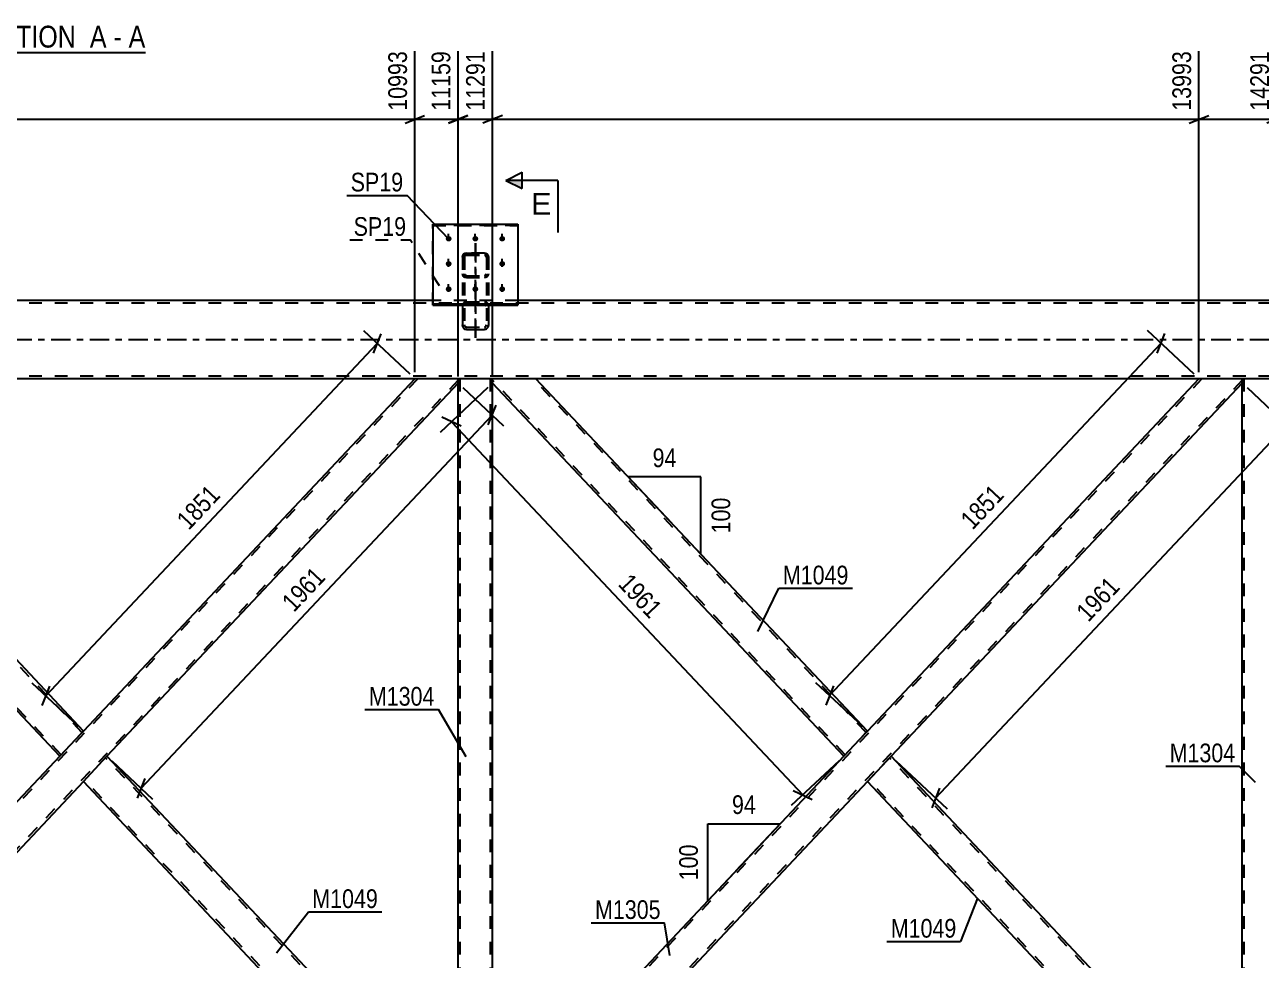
# Model space of a CAD drawing. Header units: millimetres. Extents: x -54 to 787, y -426 to 168.
# Drawn here: x 330.6 to 519.8, y -95 to 48.2 of the extents above; entities that cross this region are included whole.
import ezdxf

# ---------------------------------------------------------------- set-up
doc = ezdxf.new("R2010")
doc.units = ezdxf.units.MM
doc.linetypes.add('DXK_LINE_DOT2', pattern=[3.9198, 1.9599, -1.9599])
doc.linetypes.add('DXK_LINE_DOT3', pattern=[5.9187, 2.979, -0.9799, 0.9799, -0.9799])
doc.styles.add('Arial', font='ARIAL.TTF', dxfattribs={"height": 0.2})
doc.styles.add('Arial Narrow', font='ARIALN.TTF', dxfattribs={"height": 0.2})

# ---------------------------------------------------------------- blocks, each defined once
blk = doc.blocks.new('Unknown-761549023-12 - 3147')
at = {"color": 6, "linetype": 'Continuous'}
blk.add_line((321.38, 43.97), (349.03, 43.97), dxfattribs=at)
at = {"color": 0, "linetype": 'Continuous'}
for points in [[(339.49, 44.72), (339.49, 48.22), (321.38, 48.22), (321.38, 44.72)], [(343.09, 44.72), (343.09, 48.22), (340.54, 48.22), (340.54, 44.72)], [(345.42, 44.72), (345.42, 48.22), (344.14, 48.22), (344.14, 44.72)], [(349.03, 44.72), (349.03, 48.22), (346.47, 48.22), (346.47, 44.72)]]:
    blk.add_wipeout(points, dxfattribs=at)
at = {"color": 7, "linetype": 'Continuous', "style": 'Arial Narrow'}
for s, p in [('SECTION ', (321.38, 44.72)), ('A', (340.54, 44.72)), ('A', (346.47, 44.72)), ('-', (344.14, 44.72))]:
    blk.add_text(s, height=3.34, dxfattribs=at).set_placement(p)
blk = doc.blocks.new('Part-761549023-3673 - 3598')
at = {"color": 7, "linetype": 'DXK_LINE_DOT2'}
for p, q in [((522.18, -6), (516.9, -6)), ((516.9, -6.66), (516.9, -6)), ((517.22, -121.6), (517.22, -6)), ((521.86, -121.6), (521.86, -6)), ((522.18, -6.66), (522.18, -6)), ((516.9, -121.6), (516.9, -120.94)), ((522.18, -121.6), (522.18, -120.94)), ((516.9, -121.6), (522.18, -121.6))]:
    blk.add_line(p, q, dxfattribs=at)
at = {"color": 2, "linetype": 'Continuous'}
for p, q in [((516.9, -120.94), (516.9, -6.66)), ((522.18, -120.94), (522.18, -6.66))]:
    blk.add_line(p, q, dxfattribs=at)
blk = doc.blocks.new('Part-761549023-3743 - 3598')
at = {"color": 2, "linetype": 'Continuous'}
for p, q in [((339.54, -67.65), (343.16, -63.8)), ((343.16, -63.8), (396.16, -120.15)), ((390.27, -121.6), (339.54, -67.65))]:
    blk.add_line(p, q, dxfattribs=at)
at = {"color": 7, "linetype": 'DXK_LINE_DOT2'}
for p, q in [((396.9, -121.41), (342.94, -64.03)), ((339.76, -67.42), (339.78, -67.4)), ((390.71, -121.6), (339.76, -67.42)), ((396.16, -120.15), (396.9, -120.94)), ((396.9, -120.94), (396.9, -121.6)), ((396.9, -121.6), (390.27, -121.6))]:
    blk.add_line(p, q, dxfattribs=at)
blk = doc.blocks.new('Part-761549023-3772 - 3598')
at = {"color": 2, "linetype": 'Continuous'}
for p, q in [((393.05, 17.7), (406.05, 17.7)), ((393.05, 17.7), (393.05, 5.26)), ((406.05, 17.7), (406.05, 5.26)), ((393.05, 5.48), (406.05, 5.48)), ((393.05, 5.26), (406.05, 5.26))]:
    blk.add_line(p, q, dxfattribs=at)
at = {"color": 7, "linetype": 'DXK_LINE_DOT2'}
blk.add_line((393.05, 17.48), (406.05, 17.48), dxfattribs=at)
blk = doc.blocks.new('Part-761549023-3708 - 3598')
at = {"color": 2, "linetype": 'Continuous'}
for p, q in [((402.18, -6.66), (402.18, -6)), ((455.92, -63.8), (402.18, -6.66)), ((459.54, -59.95), (408.81, -6)), ((459.1, -60.41), (455.92, -63.8)), ((459.41, -60.08), (459.1, -60.41)), ((459.54, -59.95), (459.41, -60.08))]:
    blk.add_line(p, q, dxfattribs=at)
at = {"color": 7, "linetype": 'DXK_LINE_DOT2'}
for p, q in [((408.81, -6), (402.18, -6)), ((456.14, -63.57), (402.18, -6.19)), ((459.32, -60.18), (408.37, -6)), ((459.27, -60.23), (459.1, -60.41)), ((459.41, -60.08), (459.32, -60.18)), ((456.14, -63.57), (456.15, -63.55))]:
    blk.add_line(p, q, dxfattribs=at)
blk = doc.blocks.new('Part-761549023-3723 - 3598')
at = {"color": 7, "linetype": 'DXK_LINE_DOT2'}
for p, q in [((390.71, -6), (282.18, -121.41)), ((396.9, -6.19), (288.37, -121.6)), ((396.9, -6), (390.27, -6)), ((339.54, -59.95), (335.92, -63.8)), ((343.16, -63.8), (339.54, -67.65)), ((288.81, -121.6), (282.18, -121.6))]:
    blk.add_line(p, q, dxfattribs=at)
at = {"color": 2, "linetype": 'Continuous'}
for p, q in [((390.27, -6), (339.54, -59.95)), ((396.9, -6.66), (343.16, -63.8)), ((396.9, -6.66), (396.9, -6)), ((335.92, -63.8), (282.18, -120.94)), ((339.54, -67.65), (288.81, -121.6)), ((282.18, -121.6), (282.18, -120.94))]:
    blk.add_line(p, q, dxfattribs=at)
blk = doc.blocks.new('Part-761549023-3738 - 3598')
at = {"color": 2, "linetype": 'Continuous'}
for p, q in [((463.16, -63.8), (459.54, -67.65)), ((516.9, -120.94), (463.16, -63.8)), ((510.27, -121.6), (459.54, -67.65)), ((516.9, -121.6), (516.9, -120.94))]:
    blk.add_line(p, q, dxfattribs=at)
at = {"color": 7, "linetype": 'DXK_LINE_DOT2'}
for p, q in [((516.9, -121.41), (462.94, -64.03)), ((459.76, -67.42), (459.78, -67.4)), ((510.71, -121.6), (459.76, -67.42)), ((516.9, -121.6), (510.27, -121.6))]:
    blk.add_line(p, q, dxfattribs=at)
blk = doc.blocks.new('Part-761549023-3713 - 3598')
at = {"color": 7, "linetype": 'DXK_LINE_DOT2'}
for p, q in [((510.71, -6), (402.18, -121.41)), ((516.9, -6.19), (408.37, -121.6)), ((516.9, -6), (510.27, -6)), ((459.54, -59.95), (455.92, -63.8)), ((463.16, -63.8), (459.54, -67.65)), ((402.92, -120.15), (402.18, -120.94)), ((402.18, -121.6), (402.18, -120.94)), ((408.81, -121.6), (402.18, -121.6))]:
    blk.add_line(p, q, dxfattribs=at)
at = {"color": 2, "linetype": 'Continuous'}
for p, q in [((510.27, -6), (459.54, -59.95)), ((516.9, -6.66), (463.16, -63.8)), ((516.9, -6.66), (516.9, -6)), ((455.92, -63.8), (402.92, -120.15)), ((459.54, -67.65), (408.81, -121.6))]:
    blk.add_line(p, q, dxfattribs=at)
blk = doc.blocks.new('Part-761549023-3718 - 3598')
at = {"color": 2, "linetype": 'Continuous'}
for p, q in [((282.18, -6.66), (282.18, -6)), ((335.92, -63.8), (282.18, -6.66)), ((339.54, -59.95), (288.81, -6)), ((339.1, -60.41), (335.92, -63.8)), ((339.54, -59.95), (339.1, -60.41))]:
    blk.add_line(p, q, dxfattribs=at)
at = {"color": 7, "linetype": 'DXK_LINE_DOT2'}
for p, q in [((288.81, -6), (282.18, -6)), ((336.14, -63.57), (282.18, -6.19)), ((339.32, -60.18), (288.37, -6)), ((339.51, -59.98), (339.1, -60.41)), ((336.14, -63.57), (336.15, -63.55))]:
    blk.add_line(p, q, dxfattribs=at)
blk = doc.blocks.new('Part-761549023-3774 - 3598')
at = {"color": 7, "linetype": 'DXK_LINE_DOT2'}
for p, q in [((397.94, 13.21), (398.19, 13.25)), ((400.91, 13.25), (398.19, 13.25)), ((400.91, 13.25), (401.15, 13.21)), ((397.55, 12.65), (397.6, 12.88)), ((397.55, 12.65), (397.55, 2.24)), ((397.6, 12.88), (397.74, 13.07)), ((397.74, 13.07), (397.94, 13.21)), ((397.89, 12.76), (397.87, 12.65)), ((397.87, 12.65), (397.87, 2.24)), ((397.96, 12.86), (397.89, 12.76)), ((398.07, 12.93), (397.96, 12.86)), ((398.19, 12.95), (398.07, 12.93)), ((398.19, 12.95), (400.91, 12.95)), ((401.03, 12.93), (400.91, 12.95)), ((401.14, 12.86), (401.03, 12.93)), ((401.21, 12.76), (401.14, 12.86)), ((401.15, 13.21), (401.36, 13.07)), ((401.23, 12.65), (401.21, 12.76)), ((401.23, 12.65), (401.23, 2.24)), ((401.36, 13.07), (401.5, 12.88)), ((401.5, 12.88), (401.55, 12.65)), ((401.55, 12.65), (401.55, 2.24)), ((397.6, 9.86), (397.55, 10.09)), ((397.74, 9.67), (397.6, 9.86)), ((397.94, 9.54), (397.74, 9.67)), ((397.87, 10.09), (397.89, 9.98)), ((397.89, 9.98), (397.96, 9.88)), ((398.19, 9.49), (397.94, 9.54)), ((397.96, 9.88), (398.07, 9.82)), ((398.07, 9.82), (398.19, 9.79)), ((398.19, 9.79), (400.91, 9.79)), ((398.19, 9.49), (400.91, 9.49)), ((400.91, 9.79), (401.03, 9.82)), ((401.15, 9.54), (400.91, 9.49)), ((401.03, 9.82), (401.14, 9.88)), ((401.14, 9.88), (401.21, 9.98)), ((401.36, 9.67), (401.15, 9.54)), ((401.21, 9.98), (401.23, 10.09)), ((401.5, 9.86), (401.36, 9.67)), ((401.55, 10.09), (401.5, 9.86)), ((398.19, 5.81), (397.94, 5.76)), ((398.19, 5.81), (400.91, 5.81)), ((401.15, 5.76), (400.91, 5.81)), ((397.6, 5.39), (397.55, 5.13)), ((397.87, 5.13), (397.89, 5.26)), ((398.07, 5.45), (398.19, 5.47)), ((398.19, 5.47), (400.91, 5.47)), ((400.91, 5.47), (401.03, 5.45)), ((401.21, 5.26), (401.23, 5.13)), ((401.55, 5.13), (401.5, 5.39)), ((397.55, 2.24), (397.6, 1.98)), ((397.89, 2.11), (397.87, 2.24)), ((398.19, 1.9), (398.07, 1.92)), ((398.19, 1.9), (400.91, 1.9)), ((401.03, 1.92), (400.91, 1.9)), ((401.23, 2.24), (401.21, 2.11)), ((401.5, 1.98), (401.55, 2.24)), ((397.94, 1.61), (398.19, 1.56)), ((398.19, 1.56), (400.91, 1.56)), ((400.91, 1.56), (401.15, 1.61))]:
    blk.add_line(p, q, dxfattribs=at)
at = {"color": 7, "linetype": 'DXK_LINE_DOT3'}
blk.add_line((399.55, 14.79), (399.55, 0.27), dxfattribs=at)
at = {"color": 7, "linetype": 'DXK_LINE_DOT2'}
for centre, radius, start, end in [((398.22, 5.16), 0.662, 114.32, 159.2417), ((400.88, 5.16), 0.662, 20.7583, 65.68), ((398.2, 5.15), 0.331, 114.32, 159.2417), ((400.9, 5.15), 0.331, 20.7583, 65.68), ((398.22, 2.21), 0.662, 200.7583, 245.68), ((398.2, 2.23), 0.331, 200.7583, 245.68), ((400.9, 2.23), 0.331, 294.32, 339.2417), ((400.88, 2.21), 0.662, 294.32, 339.2417)]:
    blk.add_arc(centre, radius, start, end, dxfattribs=at)
blk = doc.blocks.new('Part-761549023-3798 - 3598')
at = {"color": 7, "linetype": 'DXK_LINE_DOT2'}
for p, q in [((398.19, 13.25), (397.94, 13.2)), ((398.19, 13.25), (400.91, 13.25)), ((401.15, 13.2), (400.91, 13.25)), ((397.6, 12.88), (397.55, 12.65)), ((397.55, 12.65), (397.55, 5.26)), ((397.74, 13.07), (397.6, 12.88)), ((397.94, 13.2), (397.74, 13.07)), ((397.87, 12.65), (397.89, 12.76)), ((397.87, 12.65), (397.87, 2.24)), ((397.89, 12.76), (397.96, 12.86)), ((397.96, 12.86), (398.07, 12.93)), ((398.07, 12.93), (398.19, 12.95)), ((398.19, 12.95), (400.91, 12.95)), ((400.91, 12.95), (401.03, 12.93)), ((401.03, 12.93), (401.14, 12.86)), ((401.14, 12.86), (401.21, 12.76)), ((401.36, 13.07), (401.15, 13.2)), ((401.21, 12.76), (401.23, 12.65)), ((401.23, 12.65), (401.23, 2.24)), ((401.5, 12.88), (401.36, 13.07)), ((401.55, 12.65), (401.5, 12.88)), ((401.55, 12.65), (401.55, 5.26)), ((397.55, 10.09), (397.6, 9.86)), ((397.6, 9.86), (397.74, 9.67)), ((397.74, 9.67), (397.94, 9.54)), ((397.89, 9.98), (397.87, 10.09)), ((397.96, 9.88), (397.89, 9.98)), ((397.94, 9.54), (398.19, 9.49)), ((398.07, 9.82), (397.96, 9.88)), ((398.19, 9.79), (398.07, 9.82)), ((398.19, 9.79), (400.91, 9.79)), ((398.19, 9.49), (400.91, 9.49)), ((401.03, 9.82), (400.91, 9.79)), ((400.91, 9.49), (401.15, 9.54)), ((401.14, 9.88), (401.03, 9.82)), ((401.21, 9.98), (401.14, 9.88)), ((401.15, 9.54), (401.36, 9.67)), ((401.23, 10.09), (401.21, 9.98)), ((401.36, 9.67), (401.5, 9.86)), ((401.5, 9.86), (401.55, 10.09)), ((397.94, 5.76), (398.19, 5.81)), ((398.19, 5.81), (400.91, 5.81)), ((400.91, 5.81), (401.15, 5.76)), ((397.55, 5.13), (397.6, 5.39)), ((397.89, 5.26), (397.87, 5.13)), ((398.19, 5.47), (398.07, 5.45)), ((398.19, 5.47), (400.91, 5.47)), ((401.03, 5.45), (400.91, 5.47)), ((401.23, 5.13), (401.21, 5.26)), ((401.5, 5.39), (401.55, 5.13)), ((397.87, 2.24), (397.89, 2.11)), ((398.07, 1.92), (398.19, 1.9)), ((398.19, 1.9), (400.91, 1.9)), ((400.91, 1.9), (401.03, 1.92)), ((401.21, 2.11), (401.23, 2.24))]:
    blk.add_line(p, q, dxfattribs=at)
at = {"color": 7, "linetype": 'DXK_LINE_DOT3'}
blk.add_line((399.55, 0.27), (399.55, 14.79), dxfattribs=at)
at = {"color": 2, "linetype": 'Continuous'}
for p, q in [((397.55, 5.26), (397.55, 2.24)), ((401.55, 5.26), (401.55, 2.24)), ((397.6, 1.98), (397.55, 2.24)), ((401.55, 2.24), (401.5, 1.98)), ((398.19, 1.56), (397.94, 1.61)), ((398.19, 1.56), (400.91, 1.56)), ((401.15, 1.61), (400.91, 1.56))]:
    blk.add_line(p, q, dxfattribs=at)
at = {"color": 7, "linetype": 'DXK_LINE_DOT2'}
for centre, radius, start, end in [((398.22, 5.16), 0.662, 114.32, 159.2417), ((400.88, 5.16), 0.662, 20.7583, 65.68), ((398.2, 5.15), 0.331, 114.32, 159.2417), ((400.9, 5.15), 0.331, 20.7583, 65.68), ((398.2, 2.23), 0.331, 200.7583, 245.68), ((400.9, 2.23), 0.331, 294.32, 339.2417)]:
    blk.add_arc(centre, radius, start, end, dxfattribs=at)
at = {"color": 2, "linetype": 'Continuous'}
for centre, start, end in [((398.22, 2.21), 200.7583, 245.68), ((400.88, 2.21), 294.32, 339.2417)]:
    blk.add_arc(centre, 0.662, start, end, dxfattribs=at)
blk = doc.blocks.new('Part-761549023-3803 - 3598')
at = {"color": 7, "linetype": 'DXK_LINE_DOT2'}
for p, q in [((402.18, -6), (396.9, -6)), ((396.9, -6.66), (396.9, -6)), ((397.22, -121.6), (397.22, -6)), ((401.86, -121.6), (401.86, -6)), ((402.18, -6.66), (402.18, -6)), ((396.9, -121.6), (396.9, -120.15)), ((402.18, -121.6), (402.18, -120.15)), ((396.9, -121.6), (402.18, -121.6))]:
    blk.add_line(p, q, dxfattribs=at)
at = {"color": 2, "linetype": 'Continuous'}
for p, q in [((396.9, -120.15), (396.9, -6.66)), ((402.18, -120.15), (402.18, -6.66))]:
    blk.add_line(p, q, dxfattribs=at)
blk = doc.blocks.new('Part-761549023-3831 - 3598')
at = {"color": 7, "linetype": 'DXK_LINE_DOT2'}
for p, q in [((393.05, 5.26), (393.05, 17.7)), ((393.05, 17.7), (406.05, 17.7)), ((406.05, 17.48), (393.05, 17.48)), ((406.05, 17.7), (406.05, 5.26)), ((393.05, 5.48), (406.05, 5.48)), ((406.05, 5.26), (393.05, 5.26))]:
    blk.add_line(p, q, dxfattribs=at)
blk = doc.blocks.new('Part-761549023-3851 - 3598')
at = {"color": 2, "linetype": 'Continuous'}
for p, q in [((393.05, 6), (166.05, 6)), ((633.04, 6), (406.05, 6)), ((658.54, -6), (157.14, -6))]:
    blk.add_line(p, q, dxfattribs=at)
at = {"color": 7, "linetype": 'DXK_LINE_DOT2'}
for p, q in [((406.05, 6), (393.05, 6)), ((658.54, 5.6), (20.9, 5.6)), ((658.54, -5.6), (20.9, -5.6)), ((658.54, -6), (41.94, -6))]:
    blk.add_line(p, q, dxfattribs=at)
at = {"color": 7, "linetype": 'DXK_LINE_DOT3'}
blk.add_line((20.9, 0), (658.54, 0), dxfattribs=at)
blk = doc.blocks.new('Bolt-761549023-3934 - 3598')
at = {"linetype": 'Continuous'}
for points in [[(395.45, 15.03), (395.36, 15.04), (395.27, 15.07), (395.19, 15.11), (395.12, 15.17), (395.07, 15.24), (395.03, 15.32), (395.01, 15.4), (395.01, 15.49), (395.03, 15.57), (395.07, 15.65), (395.12, 15.72), (395.19, 15.78), (395.27, 15.82), (395.36, 15.85), (395.45, 15.86), (395.54, 15.85), (395.63, 15.82), (395.71, 15.78), (395.78, 15.72), (395.83, 15.65), (395.87, 15.57), (395.89, 15.49), (395.89, 15.4), (395.87, 15.32), (395.83, 15.24), (395.78, 15.17), (395.71, 15.11), (395.63, 15.07), (395.54, 15.04)], [(399.53, 15.03), (399.44, 15.04), (399.35, 15.07), (399.27, 15.11), (399.2, 15.17), (399.15, 15.24), (399.11, 15.32), (399.09, 15.4), (399.09, 15.49), (399.11, 15.57), (399.15, 15.65), (399.2, 15.72), (399.27, 15.78), (399.35, 15.82), (399.44, 15.85), (399.53, 15.86), (399.62, 15.85), (399.71, 15.82), (399.79, 15.78), (399.86, 15.72), (399.91, 15.65), (399.95, 15.57), (399.97, 15.49), (399.97, 15.4), (399.95, 15.32), (399.91, 15.24), (399.86, 15.17), (399.79, 15.11), (399.71, 15.07), (399.62, 15.04)], [(403.65, 15.03), (403.56, 15.04), (403.47, 15.07), (403.39, 15.11), (403.32, 15.17), (403.27, 15.24), (403.23, 15.32), (403.21, 15.4), (403.21, 15.49), (403.23, 15.57), (403.27, 15.65), (403.32, 15.72), (403.39, 15.78), (403.47, 15.82), (403.56, 15.85), (403.65, 15.86), (403.74, 15.85), (403.83, 15.82), (403.91, 15.78), (403.98, 15.72), (404.03, 15.65), (404.07, 15.57), (404.09, 15.49), (404.09, 15.4), (404.07, 15.32), (404.03, 15.24), (403.98, 15.17), (403.91, 15.11), (403.83, 15.07), (403.74, 15.04)], [(395.45, 11.2), (395.36, 11.2), (395.27, 11.23), (395.19, 11.27), (395.12, 11.33), (395.07, 11.4), (395.03, 11.48), (395.01, 11.57), (395.01, 11.65), (395.03, 11.74), (395.07, 11.82), (395.12, 11.89), (395.19, 11.94), (395.27, 11.99), (395.36, 12.01), (395.45, 12.02), (395.54, 12.01), (395.63, 11.99), (395.71, 11.94), (395.78, 11.89), (395.83, 11.82), (395.87, 11.74), (395.89, 11.65), (395.89, 11.57), (395.87, 11.48), (395.83, 11.4), (395.78, 11.33), (395.71, 11.27), (395.63, 11.23), (395.54, 11.2)], [(403.65, 11.2), (403.56, 11.2), (403.47, 11.23), (403.39, 11.27), (403.32, 11.33), (403.27, 11.4), (403.23, 11.48), (403.21, 11.57), (403.21, 11.65), (403.23, 11.74), (403.27, 11.82), (403.32, 11.89), (403.39, 11.94), (403.47, 11.99), (403.56, 12.01), (403.65, 12.02), (403.74, 12.01), (403.83, 11.99), (403.91, 11.94), (403.98, 11.89), (404.03, 11.82), (404.07, 11.74), (404.09, 11.65), (404.09, 11.57), (404.07, 11.48), (404.03, 11.4), (403.98, 11.33), (403.91, 11.27), (403.83, 11.23), (403.74, 11.2)], [(395.45, 7.32), (395.36, 7.33), (395.27, 7.36), (395.19, 7.4), (395.12, 7.46), (395.07, 7.53), (395.03, 7.61), (395.01, 7.69), (395.01, 7.78), (395.03, 7.87), (395.07, 7.94), (395.12, 8.01), (395.19, 8.07), (395.27, 8.12), (395.36, 8.14), (395.45, 8.15), (395.54, 8.14), (395.63, 8.12), (395.71, 8.07), (395.78, 8.01), (395.83, 7.94), (395.87, 7.87), (395.89, 7.78), (395.89, 7.69), (395.87, 7.61), (395.83, 7.53), (395.78, 7.46), (395.71, 7.4), (395.63, 7.36), (395.54, 7.33)], [(399.53, 7.32), (399.44, 7.33), (399.35, 7.36), (399.27, 7.4), (399.2, 7.46), (399.15, 7.53), (399.11, 7.61), (399.09, 7.69), (399.09, 7.78), (399.11, 7.87), (399.15, 7.94), (399.2, 8.01), (399.27, 8.07), (399.35, 8.12), (399.44, 8.14), (399.53, 8.15), (399.62, 8.14), (399.71, 8.12), (399.79, 8.07), (399.86, 8.01), (399.91, 7.94), (399.95, 7.87), (399.97, 7.78), (399.97, 7.69), (399.95, 7.61), (399.91, 7.53), (399.86, 7.46), (399.79, 7.4), (399.71, 7.36), (399.62, 7.33)], [(403.65, 7.32), (403.56, 7.33), (403.47, 7.36), (403.39, 7.4), (403.32, 7.46), (403.27, 7.53), (403.23, 7.61), (403.21, 7.69), (403.21, 7.78), (403.23, 7.87), (403.27, 7.94), (403.32, 8.01), (403.39, 8.07), (403.47, 8.12), (403.56, 8.14), (403.65, 8.15), (403.74, 8.14), (403.83, 8.12), (403.91, 8.07), (403.98, 8.01), (404.03, 7.94), (404.07, 7.87), (404.09, 7.78), (404.09, 7.69), (404.07, 7.61), (404.03, 7.53), (403.98, 7.46), (403.91, 7.4), (403.83, 7.36), (403.74, 7.33)]]:
    blk.add_hatch(color=1, dxfattribs=at).paths.add_polyline_path(points)
at = {"color": 1, "linetype": 'Continuous'}
for p, q in [((395.45, 15.05), (395.45, 16.18)), ((399.53, 15.05), (399.53, 16.18)), ((403.65, 15.05), (403.65, 16.18)), ((395.45, 11.21), (395.45, 12.35)), ((403.65, 11.21), (403.65, 12.35)), ((395.45, 7.34), (395.45, 8.48)), ((399.53, 7.34), (399.53, 8.48)), ((403.65, 7.34), (403.65, 8.48))]:
    blk.add_line(p, q, dxfattribs=at)
blk = doc.blocks.new('Bolt-761549023-3963 - 3598')
at = {"color": 1, "linetype": 'DXK_LINE_DOT2'}
for p, q in [((395.45, 15.05), (395.45, 16.18)), ((399.53, 15.05), (399.53, 16.18)), ((403.65, 15.05), (403.65, 16.18)), ((395.45, 11.17), (395.45, 12.31)), ((403.65, 11.17), (403.65, 12.31)), ((395.45, 7.34), (395.45, 8.48)), ((399.53, 7.34), (399.53, 8.48)), ((403.65, 7.34), (403.65, 8.48))]:
    blk.add_line(p, q, dxfattribs=at)
blk = doc.blocks.new('StraightDimension-761549023-7920 - 3598')
at = {"color": 7, "linetype": 'Continuous'}
for p, q in [((402.18, -5.66), (402.18, 44.18)), ((510.27, -5), (510.27, 44.18)), ((403.68, 34.34), (400.68, 33.14)), ((508.77, 33.14), (511.77, 34.34)), ((402.18, 33.74), (510.27, 33.74))]:
    blk.add_line(p, q, dxfattribs=at)
at = {"color": 0, "linetype": 'Continuous'}
blk.add_wipeout([(509.67, 44.78), (505.47, 44.78), (505.47, 34.44), (509.67, 34.44)], dxfattribs=at)
at = {"color": 3, "linetype": 'Continuous', "style": 'Arial Narrow'}
blk.add_text('13993', height=2.863, rotation=90.0002, dxfattribs=at).set_placement((509.07, 35.04))
blk = doc.blocks.new('AngleDimension-761549023-13149 - 3598')
at = {"color": 7, "linetype": 'Continuous'}
for p, q in [((429.59, -28.1), (422.94, -21.03)), ((434.04, -21.03), (422.94, -21.03)), ((434.04, -32.83), (422.94, -21.03)), ((434.04, -32.83), (434.04, -21.03))]:
    blk.add_line(p, q, dxfattribs=at)
at = {"color": 0}
for points in [[(430.92, -20.13), (430.92, -15.93), (426.06, -15.93), (426.06, -20.13)], [(439.14, -23.59), (434.94, -23.59), (434.94, -30.27), (439.14, -30.27)]]:
    blk.add_wipeout(points, dxfattribs=at)
at = {"color": 3, "style": 'Arial Narrow'}
blk.add_text('94', height=2.863, dxfattribs=at).set_placement((426.66, -19.53))
blk.add_text('100', height=2.863, rotation=90.0002, dxfattribs=at).set_placement((438.54, -29.67))
blk = doc.blocks.new('AngleDimension-761549023-13163 - 3598')
at = {"color": 7, "linetype": 'Continuous'}
for p, q in [((435.09, -74.14), (446.19, -74.14)), ((435.09, -85.94), (446.19, -74.14)), ((435.09, -85.94), (435.09, -74.14)), ((439.4, -81.36), (446.19, -74.14))]:
    blk.add_line(p, q, dxfattribs=at)
at = {"color": 0}
for points in [[(443.07, -73.24), (443.07, -69.04), (438.21, -69.04), (438.21, -73.24)], [(434.19, -76.7), (429.99, -76.7), (429.99, -83.39), (434.19, -83.39)]]:
    blk.add_wipeout(points, dxfattribs=at)
at = {"color": 3, "style": 'Arial Narrow'}
blk.add_text('94', height=2.863, dxfattribs=at).set_placement((438.81, -72.64))
blk.add_text('100', height=2.863, rotation=90.0002, dxfattribs=at).set_placement((433.59, -82.79))
blk = doc.blocks.new('StraightDimension-761549023-4125 - 3598')
at = {"color": 7, "linetype": 'Continuous'}
for p, q in [((517.63, -7.35), (525.45, -14.7)), ((469.97, -70.2), (523.71, -13.06)), ((523.11, -14.56), (524.3, -11.56)), ((463.89, -64.49), (471.72, -71.84)), ((470.56, -68.7), (469.38, -71.7))]:
    blk.add_line(p, q, dxfattribs=at)
at = {"color": 0}
blk.add_wipeout([(499.21, -38.02), (496.15, -35.14), (490.32, -41.34), (493.38, -44.22)], dxfattribs=at)
at = {"color": 3, "style": 'Arial Narrow'}
blk.add_text('1961', height=2.863, rotation=46.7591, dxfattribs=at).set_placement((493.35, -43.37))
blk = doc.blocks.new('StraightDimension-761549023-7923 - 3598')
at = {"color": 7, "linetype": 'Continuous'}
for p, q in [((390.27, -5), (390.27, 44.18)), ((282.18, -5.66), (282.18, 42.35)), ((283.68, 34.34), (280.68, 33.14)), ((388.77, 33.14), (391.77, 34.34)), ((282.18, 33.74), (390.27, 33.74))]:
    blk.add_line(p, q, dxfattribs=at)
at = {"color": 0, "linetype": 'Continuous'}
blk.add_wipeout([(389.67, 44.78), (385.47, 44.78), (385.47, 34.44), (389.67, 34.44)], dxfattribs=at)
at = {"color": 3, "linetype": 'Continuous', "style": 'Arial Narrow'}
blk.add_text('10993', height=2.863, rotation=90.0002, dxfattribs=at).set_placement((389.07, 35.04))
blk = doc.blocks.new('StraightDimension-761549023-4009 - 3598')
at = {"color": 7, "linetype": 'Continuous'}
for p, q in [((389.54, -5.31), (382.45, 1.36)), ((383.93, -2.1), (385.11, 0.91)), ((333.79, -54.54), (384.52, -0.59)), ((338.81, -59.26), (331.71, -52.59)), ((334.38, -53.04), (333.2, -56.04))]:
    blk.add_line(p, q, dxfattribs=at)
at = {"color": 0}
blk.add_wipeout([(361.53, -23.95), (358.47, -21.07), (352.64, -27.28), (355.7, -30.15)], dxfattribs=at)
at = {"color": 3, "style": 'Arial Narrow'}
blk.add_text('1851', height=2.863, rotation=46.7591, dxfattribs=at).set_placement((355.67, -29.3))
blk = doc.blocks.new('StraightDimension-761549023-4231 - 3598')
at = {"color": 7, "linetype": 'Continuous'}
for p, q in [((509.55, -5.31), (502.4, 1.41)), ((503.88, -2.05), (505.06, 0.96)), ((453.74, -54.49), (504.47, -0.54)), ((458.81, -59.26), (451.66, -52.54)), ((454.33, -52.99), (453.15, -55.99))]:
    blk.add_line(p, q, dxfattribs=at)
at = {"color": 0}
blk.add_wipeout([(481.47, -23.9), (478.42, -21.03), (472.58, -27.23), (475.64, -30.1)], dxfattribs=at)
at = {"color": 3, "style": 'Arial Narrow'}
blk.add_text('1851', height=2.863, rotation=46.7591, dxfattribs=at).set_placement((475.62, -29.26))
blk = doc.blocks.new('StraightDimension-761549023-4252 - 3598')
at = {"color": 7, "linetype": 'Continuous'}
for p, q in [((397.63, -7.35), (403.86, -13.21)), ((401.52, -13.07), (402.7, -10.06)), ((348.38, -68.7), (402.11, -11.56)), ((343.89, -64.48), (350.12, -70.35)), ((348.97, -67.2), (347.79, -70.2))]:
    blk.add_line(p, q, dxfattribs=at)
at = {"color": 0}
blk.add_wipeout([(377.61, -36.52), (374.55, -33.64), (368.72, -39.84), (371.78, -42.72)], dxfattribs=at)
at = {"color": 3, "style": 'Arial Narrow'}
blk.add_text('1961', height=2.863, rotation=46.7591, dxfattribs=at).set_placement((371.76, -41.87))
blk = doc.blocks.new('StraightDimension-761549023-4873 - 3598')
at = {"color": 7, "linetype": 'Continuous'}
for p, q in [((401.45, -7.35), (394.14, -14.22)), ((397.36, -13.26), (394.43, -11.89)), ((395.89, -12.58), (449.63, -69.71)), ((455.19, -64.49), (447.88, -71.36)), ((448.16, -69.03), (451.09, -70.4))]:
    blk.add_line(p, q, dxfattribs=at)
at = {"color": 0}
blk.add_wipeout([(426.22, -43.73), (429.28, -40.85), (423.45, -34.65), (420.39, -37.53)], dxfattribs=at)
at = {"color": 3, "style": 'Arial Narrow'}
blk.add_text('1961', height=2.863, rotation=-46.7591, dxfattribs=at).set_placement((421.24, -37.56))
blk = doc.blocks.new('StraightDimension-761549023-7919 - 3598')
at = {"color": 7, "linetype": 'Continuous'}
for p, q in [((510.27, -5), (510.27, 44.18)), ((522.18, -5), (522.18, 44.18)), ((508.77, 33.14), (511.77, 34.34)), ((523.68, 34.34), (520.68, 33.14)), ((510.27, 33.74), (522.18, 33.74))]:
    blk.add_line(p, q, dxfattribs=at)
at = {"color": 0, "linetype": 'Continuous'}
blk.add_wipeout([(521.58, 44.78), (517.38, 44.78), (517.38, 34.44), (521.58, 34.44)], dxfattribs=at)
at = {"color": 3, "linetype": 'Continuous', "style": 'Arial Narrow'}
blk.add_text('14291', height=2.863, rotation=90.0002, dxfattribs=at).set_placement((520.98, 35.04))
blk = doc.blocks.new('StraightDimension-761549023-7921 - 3598')
at = {"color": 7, "linetype": 'Continuous'}
for p, q in [((396.9, -5.66), (396.9, 44.18)), ((402.18, -5.66), (402.18, 44.18)), ((395.4, 33.14), (398.4, 34.34)), ((403.68, 34.34), (400.68, 33.14)), ((396.9, 33.74), (402.18, 33.74))]:
    blk.add_line(p, q, dxfattribs=at)
at = {"color": 0, "linetype": 'Continuous'}
blk.add_wipeout([(401.58, 44.78), (397.38, 44.78), (397.38, 34.44), (401.58, 34.44)], dxfattribs=at)
at = {"color": 3, "linetype": 'Continuous', "style": 'Arial Narrow'}
blk.add_text('11291', height=2.863, rotation=90.0002, dxfattribs=at).set_placement((400.98, 35.04))
blk = doc.blocks.new('StraightDimension-761549023-7922 - 3598')
at = {"color": 7, "linetype": 'Continuous'}
for p, q in [((390.27, -5), (390.27, 44.18)), ((396.9, -5.66), (396.9, 44.18)), ((388.77, 33.14), (391.77, 34.34)), ((398.4, 34.34), (395.4, 33.14)), ((390.27, 33.74), (396.9, 33.74))]:
    blk.add_line(p, q, dxfattribs=at)
at = {"color": 0, "linetype": 'Continuous'}
blk.add_wipeout([(396.3, 44.78), (392.1, 44.78), (392.1, 34.44), (396.3, 34.44)], dxfattribs=at)
at = {"color": 3, "linetype": 'Continuous', "style": 'Arial Narrow'}
blk.add_text('11159', height=2.863, rotation=90.0002, dxfattribs=at).set_placement((395.7, 35.04))
blk = doc.blocks.new('Mark-761549023-3669 - 3598')
at = {"color": 0}
blk.add_wipeout([(515.84, -64.72), (515.84, -61.72), (505.79, -61.72), (505.79, -64.72)], dxfattribs=at)
blk.add_wipeout([(515.84, -64.72), (515.84, -61.72), (505.79, -61.72), (505.79, -64.72)], dxfattribs=at)
at = {"color": 30, "linetype": 'Continuous'}
for p in [(505.19, -65.32), (518.94, -67.82)]:
    blk.add_line(p, (516.44, -65.32), dxfattribs=at)
at = {"color": 3, "style": 'Arial Narrow'}
blk.add_text('M1304', height=2.863, dxfattribs=at).set_placement((505.79, -64.72))
blk = doc.blocks.new('Mark-761549023-3768 - 3598')
at = {"color": 0}
blk.add_wipeout([(388.5, 22.69), (388.5, 25.69), (380.46, 25.69), (380.46, 22.69)], dxfattribs=at)
blk.add_wipeout([(388.5, 22.69), (388.5, 25.69), (380.46, 25.69), (380.46, 22.69)], dxfattribs=at)
at = {"color": 30, "linetype": 'Continuous'}
for p in [(379.86, 22.09), (395.42, 15.43)]:
    blk.add_line(p, (389.1, 22.09), dxfattribs=at)
at = {"color": 3, "style": 'Arial Narrow'}
blk.add_text('SP19', height=2.863, dxfattribs=at).set_placement((380.46, 22.69))
blk = doc.blocks.new('Mark-761549023-3704 - 3598')
at = {"color": 0}
blk.add_wipeout([(456.65, -37.48), (456.65, -34.48), (446.6, -34.48), (446.6, -37.48)], dxfattribs=at)
blk.add_wipeout([(456.65, -37.48), (456.65, -34.48), (446.6, -34.48), (446.6, -37.48)], dxfattribs=at)
at = {"color": 30, "linetype": 'Continuous'}
for p, q in [((442.78, -44.71), (446, -38.08)), ((446, -38.08), (457.25, -38.08))]:
    blk.add_line(p, q, dxfattribs=at)
at = {"color": 3, "style": 'Arial Narrow'}
blk.add_text('M1049', height=2.863, dxfattribs=at).set_placement((446.6, -37.48))
blk = doc.blocks.new('Mark-761549023-3709 - 3598')
at = {"color": 0}
blk.add_wipeout([(427.9, -88.71), (427.9, -85.71), (417.85, -85.71), (417.85, -88.71)], dxfattribs=at)
blk.add_wipeout([(427.9, -88.71), (427.9, -85.71), (417.85, -85.71), (417.85, -88.71)], dxfattribs=at)
at = {"color": 30, "linetype": 'Continuous'}
for p in [(417.25, -89.31), (429.3, -94.29)]:
    blk.add_line(p, (428.5, -89.31), dxfattribs=at)
at = {"color": 3, "style": 'Arial Narrow'}
blk.add_text('M1305', height=2.863, dxfattribs=at).set_placement((417.85, -88.71))
blk = doc.blocks.new('Mark-761549023-3734 - 3598')
at = {"color": 0}
blk.add_wipeout([(473.16, -91.57), (473.16, -88.57), (463.11, -88.57), (463.11, -91.57)], dxfattribs=at)
blk.add_wipeout([(473.16, -91.57), (473.16, -88.57), (463.11, -88.57), (463.11, -91.57)], dxfattribs=at)
at = {"color": 30, "linetype": 'Continuous'}
for p in [(476.37, -85.55), (462.51, -92.17)]:
    blk.add_line(p, (473.76, -92.17), dxfattribs=at)
at = {"color": 3, "style": 'Arial Narrow'}
blk.add_text('M1049', height=2.863, dxfattribs=at).set_placement((463.11, -91.57))
blk = doc.blocks.new('Mark-761549023-3739 - 3598')
at = {"color": 0}
blk.add_wipeout([(384.63, -87.04), (384.63, -84.04), (374.58, -84.04), (374.58, -87.04)], dxfattribs=at)
blk.add_wipeout([(384.63, -87.04), (384.63, -84.04), (374.58, -84.04), (374.58, -87.04)], dxfattribs=at)
at = {"color": 30, "linetype": 'Continuous'}
for p, q in [((369.1, -93.9), (373.98, -87.64)), ((373.98, -87.64), (385.23, -87.64))]:
    blk.add_line(p, q, dxfattribs=at)
at = {"color": 3, "style": 'Arial Narrow'}
blk.add_text('M1049', height=2.863, dxfattribs=at).set_placement((374.58, -87.04))
blk = doc.blocks.new('Mark-761549023-3799 - 3598')
at = {"color": 0}
blk.add_wipeout([(393.29, -56.05), (393.29, -53.05), (383.24, -53.05), (383.24, -56.05)], dxfattribs=at)
blk.add_wipeout([(393.29, -56.05), (393.29, -53.05), (383.24, -53.05), (383.24, -56.05)], dxfattribs=at)
at = {"color": 30, "linetype": 'Continuous'}
for p in [(382.64, -56.65), (398.14, -63.87)]:
    blk.add_line(p, (393.89, -56.65), dxfattribs=at)
at = {"color": 3, "style": 'Arial Narrow'}
blk.add_text('M1304', height=2.863, dxfattribs=at).set_placement((383.24, -56.05))
blk = doc.blocks.new('Mark-761549023-3827 - 3598')
at = {"color": 0}
blk.add_wipeout([(388.95, 15.89), (388.95, 18.89), (380.91, 18.89), (380.91, 15.89)], dxfattribs=at)
blk.add_wipeout([(388.95, 15.89), (388.95, 18.89), (380.91, 18.89), (380.91, 15.89)], dxfattribs=at)
at = {"color": 30, "linetype": 'DXK_LINE_DOT2'}
for p in [(380.31, 15.29), (394.05, 8.21)]:
    blk.add_line(p, (389.55, 15.29), dxfattribs=at)
at = {"color": 3, "style": 'Arial Narrow'}
blk.add_text('SP19', height=2.863, dxfattribs=at).set_placement((380.91, 15.89))
blk = doc.blocks.new('SectionMark-761549023-4984 - 3598')
at = {"linetype": 'Continuous'}
for points in [[(406.68, 24.38), (406.68, 23.13), (404.18, 24.38)], [(406.68, -143.49), (406.68, -144.74), (404.18, -144.74)]]:
    blk.add_hatch(color=6, dxfattribs=at).paths.add_polyline_path(points)
at = {"color": 6, "linetype": 'Continuous'}
for p, q in [((404.18, 24.38), (406.68, 25.63)), ((406.68, 23.13), (406.68, 25.63)), ((412.18, 24.38), (404.18, 24.38)), ((404.18, 24.38), (406.68, 23.13)), ((412.18, 24.38), (412.18, 16.38)), ((412.18, -144.74), (412.18, -136.74)), ((404.18, -144.74), (406.68, -143.49)), ((406.68, -143.49), (406.68, -145.99)), ((412.18, -144.74), (404.18, -144.74)), ((406.68, -145.99), (404.18, -144.74))]:
    blk.add_line(p, q, dxfattribs=at)
at = {"color": 0, "linetype": 'Continuous'}
for points in [[(411.18, 19.13), (411.18, 22.63), (408.07, 22.63), (408.07, 19.13)], [(411.18, -142.99), (411.18, -139.49), (408.07, -139.49), (408.07, -142.99)]]:
    blk.add_wipeout(points, dxfattribs=at)
at = {"color": 3, "linetype": 'Continuous', "style": 'Arial'}
for p in [(408.07, 19.13), (408.07, -142.99)]:
    blk.add_text('E', height=3.34, dxfattribs=at).set_placement(p)

msp = doc.modelspace()

# ---------------------------------------------------------------- block references
for name in ['Unknown-761549023-12 - 3147', 'Part-761549023-3772 - 3598', 'Part-761549023-3831 - 3598', 'Bolt-761549023-3934 - 3598', 'Bolt-761549023-3963 - 3598', 'Part-761549023-3774 - 3598', 'Part-761549023-3798 - 3598', 'Part-761549023-3851 - 3598', 'Part-761549023-3723 - 3598', 'Part-761549023-3718 - 3598', 'Part-761549023-3803 - 3598', 'Part-761549023-3708 - 3598', 'Part-761549023-3713 - 3598', 'Part-761549023-3673 - 3598', 'Part-761549023-3743 - 3598', 'Part-761549023-3738 - 3598']:
    msp.add_blockref(name, (0, 0))

# ---------------------------------------------------------------- next in the draw order: block references
for name in ['StraightDimension-761549023-7923 - 3598', 'StraightDimension-761549023-7920 - 3598', 'StraightDimension-761549023-4125 - 3598', 'AngleDimension-761549023-13149 - 3598', 'AngleDimension-761549023-13163 - 3598', 'Mark-761549023-3739 - 3598', 'Mark-761549023-3734 - 3598']:
    msp.add_blockref(name, (0, 0))

# ---------------------------------------------------------------- next in the draw order: block references
for name in ['StraightDimension-761549023-7921 - 3598', 'StraightDimension-761549023-4009 - 3598', 'StraightDimension-761549023-4231 - 3598', 'Mark-761549023-3669 - 3598', 'Mark-761549023-3709 - 3598']:
    msp.add_blockref(name, (0, 0))

# ---------------------------------------------------------------- next in the draw order: block references
for name in ['StraightDimension-761549023-7922 - 3598', 'StraightDimension-761549023-7919 - 3598', 'StraightDimension-761549023-4252 - 3598']:
    msp.add_blockref(name, (0, 0))

# ---------------------------------------------------------------- next in the draw order: block references
for name in ['Mark-761549023-3768 - 3598', 'StraightDimension-761549023-4873 - 3598']:
    msp.add_blockref(name, (0, 0))

# ---------------------------------------------------------------- next in the draw order: block references
for name in ['SectionMark-761549023-4984 - 3598', 'Mark-761549023-3827 - 3598', 'Mark-761549023-3704 - 3598', 'Mark-761549023-3799 - 3598']:
    msp.add_blockref(name, (0, 0))

doc.saveas('drawing.dxf')
